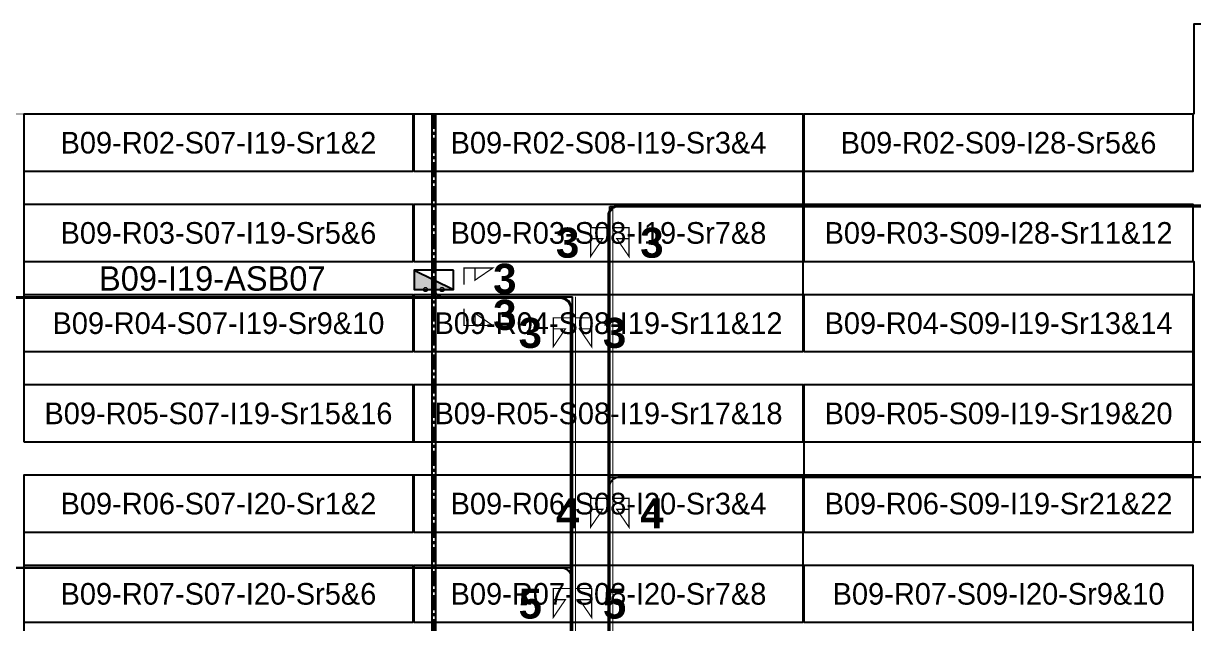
# Model space of a CAD drawing. Header units: metres. Extents: x 531268 to 531787, y 2674519 to 2674764.
# Drawn here: x 531462.6 to 531559.8, y 2674714.2 to 2674764.1 of the extents above; entities that cross this region are included whole.
import ezdxf
from ezdxf.enums import TextEntityAlignment as Align

# ---------------------------------------------------------------- set-up
doc = ezdxf.new("R2010")
doc.units = ezdxf.units.M
doc.header["$MEASUREMENT"] = 0
doc.linetypes.add('CENTER', pattern=[2, 1.25, -0.25, 0.25, -0.25])
doc.layers.add('Boundary-12.5 MW Block', color=6, linetype='Continuous', lineweight=9)
doc.layers.add('PILE', color=1, linetype='Continuous', lineweight=15)
for name, color, linetype in [('DC Trench BL-09', 40, 'Continuous'), ('E-Inverter Grouping', 2, 'Continuous'), ('Inverter Block-09', 7, 'Continuous'), ('LT Cable(AG) INV to LT Panel BL-09', 2, 'Continuous'), ('Messenger Wire-BL09 (Master Path)', 30, 'Continuous'), ('Messenger Wire-Bl09 (MW Path)', 191, 'Continuous'), ('MMS Table Block-09', 8, 'Continuous'), ('Plan Line - DC BL-09', 40, 'Continuous'), ('Section Marking BL-09', 2, 'Continuous')]:
    doc.layers.add(name, color=color, linetype=linetype)
doc.styles.add('BoldTextStyle', font='arialbd.ttf')
doc.styles.get("Standard").update_dxf_attribs({"font": 'Adani Regular.ttf'})

# ---------------------------------------------------------------- blocks, each defined once
blk = doc.blocks.new('Inverter Block')
h = blk.add_hatch(color=0)
h.dxf.hatch_style = 1
h.paths.add_polyline_path([(-1.456, 2.269), (-1.456, 0.846), (1.456, 0.846)])
at = {"color": 0}
blk.add_lwpolyline([(1.456, 2.269), (-1.456, 2.269), (-1.456, 0.846), (1.456, 0.846)], close=True, dxfattribs=at)
blk.add_lwpolyline([(-1.456, 2.269), (1.456, 0.846)], dxfattribs=at)
at = {"layer": 'PILE'}
for centre in [(-0.613, 0.846), (0.613, 0.846)]:
    blk.add_circle(centre, 0.156, dxfattribs=at)
at = {"color": 7}
blk.add_attdef('ID', (-1.456, 3.006), '', height=1.8, dxfattribs=at)
blk = doc.blocks.new('MMS Table (32.292 x 4.788)')
at = {"color": 0}
blk.add_lwpolyline([(0, -0.002), (0, 4.786), (32.292, 4.786), (32.292, -0.002)], close=True, dxfattribs=at)
at = {"color": 7}
blk.add_attdef('ID1', text='', height=1.8, dxfattribs=at).set_placement((16.146, 2.392), align=Align.MIDDLE_CENTER)

msp = doc.modelspace()

# ---------------------------------------------------------------- linework, layer by layer
at = {"layer": 'Boundary-12.5 MW Block', "const_width": 0.05}
msp.add_lwpolyline([(531268.315, 2674756.575), (531559.843, 2674756.575), (531559.843, 2674764.075), (531786.487, 2674764.075), (531786.487, 2674519.291), (531268.315, 2674519.291)], close=True, dxfattribs=at)
at = {"layer": 'DC Trench BL-09', "color": 40, "const_width": 0.15}
msp.add_lwpolyline([(531489.105, 2674681.883, -0.414214), (531490.005, 2674682.783), (531495.647, 2674682.783, -0.414214), (531496.547, 2674681.883), (531496.547, 2674676.791), (531496.847, 2674676.791), (531496.847, 2674756.575), (531496.547, 2674756.575), (531496.547, 2674683.983, -0.414214), (531495.647, 2674683.083), (531489.705, 2674683.083, 0.414214), (531488.805, 2674682.183), (531488.805, 2674669.291), (531489.105, 2674669.291)], format="xyb", close=True, dxfattribs=at)
at = {"layer": 'E-Inverter Grouping'}
for points in [[(531559.843, 2674756.575), (531559.843, 2674764.075), (531624.527, 2674764.075), (531624.527, 2674736.791), (531592.135, 2674736.791), (531592.135, 2674729.291), (531559.843, 2674729.291), (531559.843, 2674744.291), (531527.451, 2674744.291), (531527.451, 2674756.575)], [(531462.667, 2674729.291), (531462.667, 2674756.575), (531527.351, 2674756.575), (531527.351, 2674741.575), (531559.743, 2674741.575), (531559.743, 2674721.791), (531527.451, 2674721.791), (531527.451, 2674729.291)], [(531527.351, 2674719.075), (531559.743, 2674719.075), (531559.743, 2674699.291), (531462.667, 2674699.291), (531462.667, 2674726.575), (531527.351, 2674726.575)]]:
    msp.add_lwpolyline(points, close=True, dxfattribs=at)
at = {"layer": 'LT Cable(AG) INV to LT Panel BL-09', "color": 5}
for points in [[(531519.13, 2674662.222, -0.32196), (531518.517, 2674663.075), (531518.517, 2674666.282, 0.214019), (531518.216, 2674666.954), (531511.502, 2674672.932, -0.214019), (531511.2, 2674673.604), (531511.2, 2674675.415, 0.000594), (531511.2, 2674675.417), (531511.199, 2674676.006, -0.000594), (531511.199, 2674676.008), (531511.199, 2674748.09, -0.414214), (531512.099, 2674748.99), (531589.597, 2674748.99, 0.414214), (531590.497, 2674749.89), (531590.497, 2674750.19)], [(531519.13, 2674662.256, -0.31385), (531518.542, 2674663.1), (531518.542, 2674666.293, 0.214019), (531518.241, 2674666.966), (531511.527, 2674672.944, -0.214019), (531511.225, 2674673.616), (531511.225, 2674675.415, 0.000594), (531511.225, 2674675.417), (531511.224, 2674676.006, -0.000594), (531511.224, 2674676.008), (531511.224, 2674748.065, -0.414214), (531512.124, 2674748.965), (531654.381, 2674748.965, 0.414214), (531655.281, 2674749.865), (531655.281, 2674750.19)], [(531519.13, 2674662.291, -0.305689), (531518.567, 2674663.125), (531518.567, 2674666.305, 0.214019), (531518.266, 2674666.977), (531511.552, 2674672.955, -0.214019), (531511.25, 2674673.627), (531511.25, 2674675.415, 0.000594), (531511.25, 2674675.417), (531511.249, 2674676.006, -0.000594), (531511.249, 2674676.008), (531511.249, 2674748.04, -0.414214), (531512.149, 2674748.94), (531751.557, 2674748.94, 0.414214), (531752.457, 2674749.84), (531752.457, 2674750.19)], [(531521.199, 2674662.25), (531519.492, 2674662.25, -0.414214), (531518.592, 2674663.15), (531518.592, 2674666.316, 0.214019), (531518.291, 2674666.988), (531511.577, 2674672.966, -0.214019), (531511.275, 2674673.638), (531511.275, 2674675.415, 0.000594), (531511.275, 2674675.417), (531511.274, 2674676.006, -0.000594), (531511.274, 2674676.008), (531511.274, 2674725.515, -0.414214), (531512.174, 2674726.415), (531654.381, 2674726.415, 0.414214), (531655.281, 2674727.315), (531655.281, 2674727.69)]]:
    msp.add_lwpolyline(points, format="xyb", dxfattribs=at)
at = {"layer": 'LT Cable(AG) INV to LT Panel BL-09'}
for points in [[(531522.256, 2674661.57), (531517.942, 2674661.57, -0.127576), (531517.504, 2674661.683), (531515.434, 2674662.835, 0.127576), (531514.997, 2674662.948), (531509.08, 2674662.948, -0.414214), (531508.18, 2674663.848), (531508.18, 2674675.334, 0.04002), (531508.169, 2674675.477), (531508.098, 2674675.918, -0.04002), (531508.086, 2674676.061), (531508.086, 2674740.352, 0.414214), (531507.186, 2674741.252), (531335.638, 2674741.252, -0.414214), (531334.738, 2674742.152), (531334.738, 2674742.69)], [(531522.256, 2674661.595), (531517.948, 2674661.595, -0.127576), (531517.511, 2674661.708), (531515.441, 2674662.86, 0.127576), (531515.003, 2674662.973), (531509.105, 2674662.973, -0.414214), (531508.205, 2674663.873), (531508.205, 2674675.336, 0.04002), (531508.194, 2674675.479), (531508.123, 2674675.92, -0.04002), (531508.111, 2674676.063), (531508.111, 2674740.377, 0.414214), (531507.211, 2674741.277), (531432.814, 2674741.277, -0.414214), (531431.914, 2674742.177), (531431.914, 2674742.69)], [(531522.256, 2674661.62), (531517.955, 2674661.62, -0.127576), (531517.517, 2674661.733), (531515.447, 2674662.885, 0.127576), (531515.01, 2674662.998), (531509.13, 2674662.998, -0.414214), (531508.23, 2674663.898), (531508.23, 2674675.338, 0.04002), (531508.219, 2674675.481), (531508.148, 2674675.922, -0.04002), (531508.136, 2674676.065), (531508.136, 2674740.402, 0.414214), (531507.236, 2674741.302), (531497.598, 2674741.302, -0.414214), (531496.698, 2674742.202), (531496.698, 2674742.69)], [(531522.256, 2674661.645), (531517.961, 2674661.645, -0.127576), (531517.524, 2674661.758), (531515.454, 2674662.91, 0.127576), (531515.016, 2674663.023), (531509.155, 2674663.023, -0.414214), (531508.255, 2674663.923), (531508.255, 2674675.34, 0.04002), (531508.244, 2674675.483), (531508.173, 2674675.924, -0.04002), (531508.161, 2674676.067), (531508.161, 2674717.927, 0.414214), (531507.261, 2674718.827), (531335.638, 2674718.827, -0.414214), (531334.738, 2674719.727), (531334.738, 2674720.19)], [(531520.099, 2674661.67), (531517.968, 2674661.67, -0.127576), (531517.53, 2674661.783), (531515.46, 2674662.935, 0.127576), (531515.023, 2674663.048), (531509.18, 2674663.048, -0.414214), (531508.28, 2674663.948), (531508.28, 2674675.342, 0.04002), (531508.269, 2674675.485), (531508.198, 2674675.926, -0.04002), (531508.186, 2674676.069), (531508.186, 2674717.952, 0.414214), (531507.286, 2674718.852), (531432.814, 2674718.852, -0.414214), (531431.914, 2674719.752), (531431.914, 2674720.19)]]:
    msp.add_lwpolyline(points, format="xyb", dxfattribs=at)
at = {"layer": 'Messenger Wire-BL09 (Master Path)'}
for points in [[(531511.311, 2674676.007), (531511.311, 2674748.877)], [(531511.311, 2674748.877), (531754.095, 2674748.877)], [(531333.099, 2674741.377), (531508.211, 2674741.377)], [(531508.211, 2674675.999), (531508.211, 2674741.377)], [(531511.205, 2674726.377), (531656.919, 2674726.377)], [(531333.099, 2674718.877), (531508.211, 2674718.877)]]:
    msp.add_lwpolyline(points, dxfattribs=at)
at = {"layer": 'Messenger Wire-Bl09 (MW Path)', "const_width": 0.1}
for points in [[(531511.311, 2674748.877), (531754.095, 2674748.877)], [(531511.561, 2674676.007), (531511.561, 2674748.877)], [(531333.099, 2674741.377), (531508.211, 2674741.377)], [(531508.461, 2674675.999), (531508.461, 2674741.377)], [(531511.205, 2674726.377), (531656.919, 2674726.377)], [(531333.099, 2674718.877), (531508.211, 2674718.877)]]:
    msp.add_lwpolyline(points, dxfattribs=at)
at = {"layer": 'Plan Line - DC BL-09', "color": 6, "linetype": 'CENTER'}
msp.add_lwpolyline([(531496.698, 2674756.575), (531496.698, 2674676.791)], dxfattribs=at)
at = {"layer": 'Section Marking BL-09', "color": 94, "lineweight": 35, "true_color": 0x00a500, "const_width": 0.1}
for points in [[(531511.111, 2674747.127), (531509.721, 2674747.127), (531509.721, 2674744.727), (531510.731, 2674746.207), (531509.721, 2674746.207)], [(531511.511, 2674747.127), (531512.901, 2674747.127), (531512.901, 2674744.727), (531511.891, 2674746.207), (531512.901, 2674746.207)], [(531499.198, 2674742.377), (531499.198, 2674743.767), (531501.598, 2674743.767), (531500.118, 2674742.757), (531500.118, 2674743.767)], [(531499.198, 2674740.377), (531499.198, 2674738.987), (531501.598, 2674738.987), (531500.118, 2674739.997), (531500.118, 2674738.987)], [(531508.011, 2674739.627), (531506.621, 2674739.627), (531506.621, 2674737.227), (531507.631, 2674738.707), (531506.621, 2674738.707)], [(531508.411, 2674739.627), (531509.801, 2674739.627), (531509.801, 2674737.227), (531508.791, 2674738.707), (531509.801, 2674738.707)], [(531511.111, 2674724.627), (531509.721, 2674724.627), (531509.721, 2674722.227), (531510.731, 2674723.707), (531509.721, 2674723.707)], [(531511.511, 2674724.627), (531512.901, 2674724.627), (531512.901, 2674722.227), (531511.891, 2674723.707), (531512.901, 2674723.707)], [(531508.011, 2674717.127), (531506.621, 2674717.127), (531506.621, 2674714.727), (531507.631, 2674716.207), (531506.621, 2674716.207)], [(531508.411, 2674717.127), (531509.801, 2674717.127), (531509.801, 2674714.727), (531508.791, 2674716.207), (531509.801, 2674716.207)]]:
    msp.add_lwpolyline(points, dxfattribs=at)

# ---------------------------------------------------------------- block references
at = {"layer": 'Inverter Block-09'}
ref = msp.add_blockref('Inverter Block', (531496.698, 2674741.025), dxfattribs=dict(at, xscale=1.124999999976148, yscale=1.124999999976148, zscale=1.124999999976148))
ref.add_attrib('ID', 'B09-I19-ASB07', (531468.894, 2674741.885), dxfattribs={"layer": '0', "color": 7, "height": 2.025})
at = {"layer": 'MMS Table Block-09'}
for p, values in [((531462.667, 2674751.791), {'ID1': 'B09-R02-S07-I19-Sr1&2'}), ((531495.059, 2674751.791), {'ID1': 'B09-R02-S08-I19-Sr3&4'}), ((531527.451, 2674751.791), {'ID1': 'B09-R02-S09-I28-Sr5&6'}), ((531462.667, 2674744.291), {'ID1': 'B09-R03-S07-I19-Sr5&6'}), ((531495.059, 2674744.291), {'ID1': 'B09-R03-S08-I19-Sr7&8'}), ((531527.451, 2674744.291), {'ID1': 'B09-R03-S09-I28-Sr11&12'}), ((531462.667, 2674736.791), {'ID1': 'B09-R04-S07-I19-Sr9&10'}), ((531495.059, 2674736.791), {'ID1': 'B09-R04-S08-I19-Sr11&12'}), ((531527.451, 2674736.791), {'ID1': 'B09-R04-S09-I19-Sr13&14'}), ((531462.667, 2674729.291), {'ID1': 'B09-R05-S07-I19-Sr15&16'}), ((531495.059, 2674729.291), {'ID1': 'B09-R05-S08-I19-Sr17&18'}), ((531527.451, 2674729.291), {'ID1': 'B09-R05-S09-I19-Sr19&20'}), ((531462.667, 2674721.791), {'ID1': 'B09-R06-S07-I20-Sr1&2'}), ((531495.059, 2674721.791), {'ID1': 'B09-R06-S08-I20-Sr3&4'}), ((531527.451, 2674721.791), {'ID1': 'B09-R06-S09-I19-Sr21&22'}), ((531462.667, 2674714.291), {'ID1': 'B09-R07-S07-I20-Sr5&6'}), ((531495.059, 2674714.291), {'ID1': 'B09-R07-S08-I20-Sr7&8'}), ((531527.451, 2674714.291), {'ID1': 'B09-R07-S09-I20-Sr9&10'})]:
    msp.add_blockref('MMS Table (32.292 x 4.788)', p, dxfattribs=at).add_auto_attribs(values)

# ---------------------------------------------------------------- texts
at = {"layer": 'Section Marking BL-09', "color": 94, "true_color": 0x00a500, "style": 'BoldTextStyle'}
for s, p in [('3', (531507.811, 2674745.877)), ('3', (531514.811, 2674745.877)), ('3', (531502.598, 2674742.877)), ('3', (531502.598, 2674739.877)), ('3', (531504.711, 2674738.377)), ('3', (531511.711, 2674738.377)), ('4', (531507.811, 2674723.377)), ('4', (531514.811, 2674723.377)), ('5', (531504.711, 2674715.877)), ('5', (531511.711, 2674715.877))]:
    msp.add_text(s, height=2.5, dxfattribs=at).set_placement(p, align=Align.MIDDLE_CENTER)

doc.saveas('drawing.dxf')
